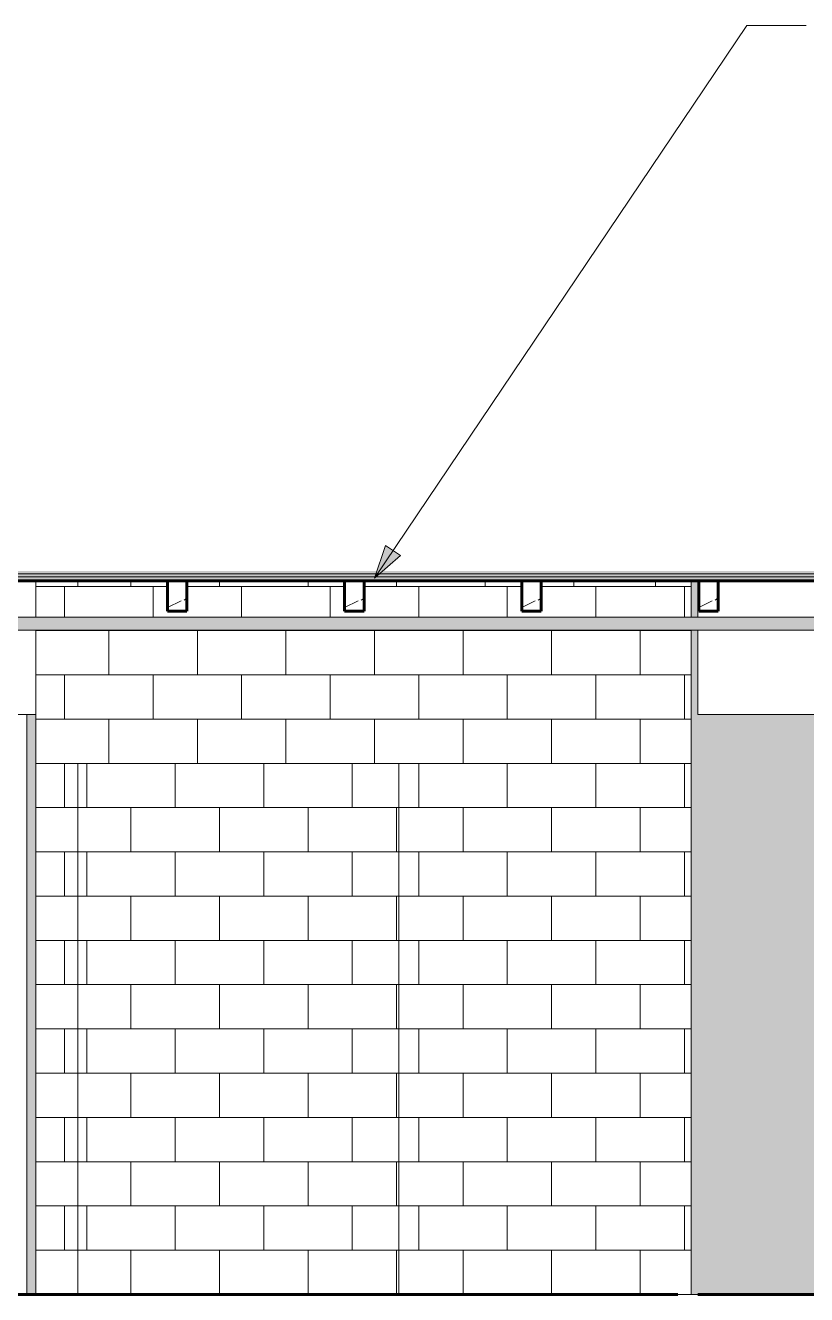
# Model space of a CAD drawing. Header units: inches. Extents: x 2872 to 9394, y -6 to 375.
# Drawn here: x 9016.9 to 9158.1, y 136 to 365.4 of the extents above; entities that cross this region are included whole.
import ezdxf

# ---------------------------------------------------------------- set-up
doc = ezdxf.new("R2010")
doc.units = ezdxf.units.IN
doc.header["$MEASUREMENT"] = 0
doc.linetypes.add('Grid Line 1_2_', pattern=[0.875, 0.5, -0.125, 0.125, -0.125])
for name, color, linetype, lineweight in [('0-3', 10, 'Continuous', 9), ('0-4', 90, 'Continuous', 5), ('A-FLOR-1', 8, 'Continuous', 5), ('A-FLOR-2', 7, 'Continuous', 60), ('A-FLOR-4', 250, 'Continuous', 18), ('A-FLOR-LEVL-1', 51, 'Grid Line 1_2_', 9), ('A-FLOR-MCUT-1', 250, 'Continuous', 18), ('A-FLOR-PATT-2', 253, 'Continuous', 9), ('A-FLOR-PATT-3', 10, 'Continuous', 9), ('A-WALL-PATT-4', 135, 'Continuous', 9), ('G-ANNO-TEXT', 231, 'Continuous', 9), ('I-WALL', 2, 'Continuous', 18), ('I-WALL-1', 2, 'Continuous', 5), ('I-WALL-3', 250, 'Continuous', 18), ('I-WALL-5', 8, 'Continuous', 5), ('P-PIPE', 3, 'Continuous', 9), ('P-PIPE-1', 3, 'Continuous', 5), ('S-BEAM', 12, 'Continuous', 9), ('S-BEAM-3', 7, 'Continuous', 60), ('S-FNDN-1', 250, 'Continuous', 18)]:
    doc.layers.add(name, color=color, linetype=linetype, lineweight=lineweight)
pattern_1 = [(216.87, (10975.55, 7.997), (23.9897714, 15.993643), [3.998, -35.986]), (206.565, (10980.348, 5.598), (-7.99708, -7.99662), [8.941, -8.941]), (198.435, (10980.348, 1.599), (-15.993845, -7.997098), [5.058, -20.23])]

# ---------------------------------------------------------------- blocks, each defined once
blk = doc.blocks.new('CTR - 1st Phase - Shell_rvt-7-INTERIOR ELEVATION - CORRIDOR NORTH _202_E_ - 2ND FLOOR - NORTH WALL')
at = {"layer": 'A-FLOR-1'}
blk.add_hatch(color=256, dxfattribs=at).paths.add_polyline_path([(11725.41, 265.75), (11747.21, 265.75), (11747.21, 266.25), (10351.58, 266.25), (10351.58, 265.75), (11714.5, 265.75)], flags=0)
at = {"layer": 'A-FLOR-PATT-2'}
h = blk.add_hatch(dxfattribs=at)
h.set_pattern_fill('FP_38', color=256, style=0, pattern_type=2)
h.set_pattern_definition([(0, (10972.352, 0), (7.68, 1.92), [0.634, -5.126, 0.634, -5.126, -30.72]), (0, (10972.352, 0), (7.68, 1.92), [-11.52, 0.634, -10.886, 0.634, -5.126, -13.44]), (0, (10972.352, 0), (7.68, 1.92), [-28.8, 0.634, -3.206, 0.634, -8.966]), (120, (10975.232, 0.96), (-5.502769, 5.691075), [0.634, -5.126, 0.634, -5.126, -30.72]), (120, (10975.232, 0.96), (-5.502769, 5.691075), [-11.52, 0.634, -10.886, 0.634, -5.126, -13.44]), (120, (10975.232, 0.96), (-5.502769, 5.691075), [-28.8, 0.634, -3.206, 0.634, -8.966]), (240, (10976.192, 4.8), (-2.177231, -7.611075), [0.634, -5.126, 0.634, -5.126, -30.72]), (240, (10976.192, 4.8), (-2.177231, -7.611075), [-11.52, 0.634, -10.886, 0.634, -5.126, -13.44]), (240, (10976.192, 4.8), (-2.177231, -7.611075), [-28.8, 0.634, -3.206, 0.634, -8.966])])
h.paths.add_polyline_path([(11725.41, 266.25), (11747.21, 266.25), (11747.21, 266.79), (10351.58, 266.79), (10351.58, 266.25), (11714.5, 266.25)], flags=0)
at = {"layer": 'A-FLOR-PATT-3'}
h = blk.add_hatch(dxfattribs=at)
h.set_pattern_fill('FP_37', color=256, style=0, pattern_type=2)
h.set_pattern_definition([(0, (10972.352, 0), (0, 2.399), []), (315, (10972.352, 0), (2.3985062, 0), [3.393, -3.393]), (45, (10972.352, 0), (2.3985062, 0), [3.393, -3.393])])
h.paths.add_polyline_path([(11365.59, 265), (11747.21, 265), (11747.21, 265.75), (10351.58, 265.75), (10351.58, 265), (11362.61, 265)], flags=0)
at = {"layer": 'A-FLOR-2'}
for p, q in [((10351.58, 265), (11747.21, 265)), ((11548.19, 136), (10351.58, 136)), ((11548.19, 135.98), (11548.19, 136)), ((11747.21, 136), (11551.81, 136)), ((11551.81, 136), (11551.81, 135.98))]:
    blk.add_line(p, q, dxfattribs=at)
at = {"layer": 'A-FLOR-4'}
for p, q in [((11432.19, 265), (11432.19, 258.44)), ((11551.81, 265), (11551.81, 258.44)), ((11432.19, 256.06), (11432.19, 240.87)), ((11551.81, 256.06), (11551.81, 240.87)), ((11432.19, 240.87), (11369.86, 240.87)), ((11687.61, 240.87), (11551.81, 240.87))]:
    blk.add_line(p, q, dxfattribs=at)
at = {"layer": 'A-FLOR-MCUT-1'}
for p, q in [((11747.21, 266.25), (10351.58, 266.25)), ((11747.21, 265.75), (10351.58, 265.75))]:
    blk.add_line(p, q, dxfattribs=at)
blk = doc.blocks.new('CTR - 1st Phase -Stairs _ Elevators_rvt-7-INTERIOR ELEVATION - CORRIDOR NORTH _202_E_ - 2ND FLOOR - NORTH WALL')
at = {"layer": 'I-WALL-5'}
blk.add_hatch(color=256, dxfattribs=at).paths.add_polyline_path([(11432.19, 136), (11432.19, 240.87), (11430.56, 240.87), (11430.56, 136)], flags=0)
at = {"layer": 'I-WALL-3'}
blk.add_line((11430.56, 136), (11430.56, 240.87), dxfattribs=at)
blk = doc.blocks.new('LVL-Laminated Veneer Lumber - 4X6 S_ PINE - NO_ 1-V68-INTERIOR ELEVATION - CORRIDOR NORTH _202_E_ - 2ND FLOOR - NORTH WALL')
at = {"layer": 'S-BEAM'}
h = blk.add_hatch(dxfattribs=at)
h.set_pattern_fill('FP_43', color=256, style=0, pattern_type=2)
h.set_pattern_definition(pattern_1)
h.paths.add_polyline_path([(11555.5, 259.5), (11555.5, 265), (11552, 265), (11552, 259.5)], flags=0)
at = {"layer": 'S-BEAM-3'}
for p, q in [((11555.5, 265), (11552, 265)), ((11552, 265), (11552, 259.5)), ((11555.5, 259.5), (11555.5, 265)), ((11552, 259.5), (11555.5, 259.5))]:
    blk.add_line(p, q, dxfattribs=at)
blk = doc.blocks.new('LVL-Laminated Veneer Lumber - 4X6 S_ PINE - NO_ 1-2359687-INTERIOR ELEVATION - CORRIDOR NORTH _202_E_ - 2ND FLOOR - NORTH WALL')
at = {"layer": 'S-BEAM'}
h = blk.add_hatch(dxfattribs=at)
h.set_pattern_fill('FP_43', color=256, style=0, pattern_type=2)
h.set_pattern_definition(pattern_1)
h.paths.add_polyline_path([(11523.5, 259.5), (11523.5, 265), (11520, 265), (11520, 259.5)], flags=0)
at = {"layer": 'S-BEAM-3'}
for p, q in [((11523.5, 265), (11520, 265)), ((11520, 265), (11520, 259.5)), ((11523.5, 259.5), (11523.5, 265)), ((11520, 259.5), (11523.5, 259.5))]:
    blk.add_line(p, q, dxfattribs=at)
blk = doc.blocks.new('LVL-Laminated Veneer Lumber - 4X6 S_ PINE - NO_ 1-V69-INTERIOR ELEVATION - CORRIDOR NORTH _202_E_ - 2ND FLOOR - NORTH WALL')
at = {"layer": 'S-BEAM'}
h = blk.add_hatch(dxfattribs=at)
h.set_pattern_fill('FP_43', color=256, style=0, pattern_type=2)
h.set_pattern_definition(pattern_1)
h.paths.add_polyline_path([(11488, 259.5), (11491.5, 259.5), (11491.5, 265), (11488, 265), (11488, 264)], flags=0)
at = {"layer": 'S-BEAM-3'}
for p, q in [((11491.5, 265), (11488, 265)), ((11488, 265), (11488, 259.5)), ((11491.5, 259.5), (11491.5, 265)), ((11488, 259.5), (11491.5, 259.5))]:
    blk.add_line(p, q, dxfattribs=at)
blk = doc.blocks.new('LVL-Laminated Veneer Lumber - 4X6 S_ PINE - NO_ 1-V70-INTERIOR ELEVATION - CORRIDOR NORTH _202_E_ - 2ND FLOOR - NORTH WALL')
at = {"layer": 'S-BEAM'}
h = blk.add_hatch(dxfattribs=at)
h.set_pattern_fill('FP_43', color=256, style=0, pattern_type=2)
h.set_pattern_definition(pattern_1)
h.paths.add_polyline_path([(11459.5, 259.5), (11459.5, 265), (11456, 265), (11456, 259.5)], flags=0)
at = {"layer": 'S-BEAM-3'}
for p, q in [((11459.5, 265), (11456, 265)), ((11456, 265), (11456, 259.5)), ((11459.5, 259.5), (11459.5, 265)), ((11456, 259.5), (11459.5, 259.5))]:
    blk.add_line(p, q, dxfattribs=at)
blk = doc.blocks.new('CTR - 1st Phase - Structure_rvt-7-INTERIOR ELEVATION - CORRIDOR NORTH _202_E_ - 2ND FLOOR - NORTH WALL')
at = {"layer": 'A-WALL-PATT-4'}
h = blk.add_hatch(dxfattribs=at)
h.set_pattern_fill('FP_42', color=256, style=0, pattern_type=2)
h.set_pattern_definition([(0, (11440.002, 0), (0, 8), []), (90, (11440.002, 0), (-8, 8), [8, -8])])
h.paths.add_polyline_path([(11551.48, 135.98), (11550.64, 136), (11550.64, 256.06), (11432.19, 256.06), (11432.19, 136), (11439.81, 136), (11439.81, 232), (11497.81, 232), (11497.81, 136), (11550.64, 135.98)], flags=0)
h.paths.add_polyline_path([(11525.06, 258.44), (11550.64, 258.44), (11550.64, 265), (11544.19, 265), (11544.19, 264), (11523.5, 264), (11523.5, 259.5), (11520, 259.5), (11520, 264), (11491.5, 264), (11491.5, 259.5), (11488, 259.5), (11488, 264), (11459.5, 264), (11459.5, 259.5), (11456, 259.5), (11456, 264), (11439.81, 264), (11439.81, 265), (11432.19, 265), (11432.19, 258.44), (11523.69, 258.44)], flags=0)
h = blk.add_hatch(dxfattribs=at)
h.set_pattern_fill('FP_41', color=256, style=0, pattern_type=2)
h.set_pattern_definition([(0, (11436.002, -152), (0, 8), []), (90, (11436.002, -152), (-8, 8), [8, -8])])
h.paths.add_polyline_path([(11439.81, 136), (11497.81, 136), (11497.81, 232), (11439.81, 232), (11439.81, 201.39)], flags=0)
h.paths.add_polyline_path([(11544.19, 264), (11544.19, 265), (11523.5, 265), (11523.5, 264), (11540.05, 264)], flags=0)
h.paths.add_polyline_path([(11496.43, 264), (11520, 264), (11520, 265), (11491.5, 265), (11491.5, 264)], flags=0)
h.paths.add_polyline_path([(11488, 264), (11488, 265), (11459.5, 265), (11459.5, 264), (11485.53, 264)], flags=0)
h.paths.add_polyline_path([(11439.81, 264), (11456, 264), (11456, 265), (11439.81, 265)], flags=0)
at = {"layer": 'S-FNDN-1'}
for p, q in [((11439.81, 264), (11439.81, 265)), ((11456, 264), (11439.81, 264)), ((11488, 264), (11459.5, 264)), ((11520, 264), (11491.5, 264)), ((11544.19, 264), (11523.5, 264)), ((11544.19, 265), (11544.19, 264)), ((11432.19, 240.87), (11432.19, 136)), ((11439.81, 232), (11497.81, 232)), ((11439.81, 136), (11439.81, 232)), ((11497.81, 232), (11497.81, 136))]:
    blk.add_line(p, q, dxfattribs=at)
at = {"layer": '0-3'}
for name in ['LVL-Laminated Veneer Lumber - 4X6 S_ PINE - NO_ 1-V70-INTERIOR ELEVATION - CORRIDOR NORTH _202_E_ - 2ND FLOOR - NORTH WALL', 'LVL-Laminated Veneer Lumber - 4X6 S_ PINE - NO_ 1-V69-INTERIOR ELEVATION - CORRIDOR NORTH _202_E_ - 2ND FLOOR - NORTH WALL', 'LVL-Laminated Veneer Lumber - 4X6 S_ PINE - NO_ 1-2359687-INTERIOR ELEVATION - CORRIDOR NORTH _202_E_ - 2ND FLOOR - NORTH WALL', 'LVL-Laminated Veneer Lumber - 4X6 S_ PINE - NO_ 1-V68-INTERIOR ELEVATION - CORRIDOR NORTH _202_E_ - 2ND FLOOR - NORTH WALL']:
    blk.add_blockref(name, (0, 0), dxfattribs=at)

msp = doc.modelspace()

# ---------------------------------------------------------------- hatches: boundary and pattern name
at = {"layer": 'G-ANNO-TEXT'}
msp.add_hatch(color=256, dxfattribs=at).paths.add_polyline_path([(9080.00678, 265.5067), (9084.69179, 269.58535), (9082.02479, 271.38142)], flags=0)
at = {"layer": 'I-WALL-1'}
h = msp.add_hatch(color=256, dxfattribs=at)
h.paths.add_polyline_path([(9137.26016, 136), (9266.35876, 136), (9266.35876, 240.875), (9138.43376, 240.875), (9138.43376, 256.0625), (9137.26016, 256.0625), (9137.26016, 201.38526)], flags=0)
h.paths.add_polyline_path([(9137.57087, 258.4375), (9138.43376, 258.4375), (9138.43376, 265), (9137.26016, 265), (9137.26016, 258.4375)], flags=0)
at = {"layer": 'P-PIPE-1'}
for points in [[(8630.56248, 257.25), (9288.57869, 257.25), (9288.57869, 258.4375), (7991.2113, 258.4375), (7991.2113, 257.25), (8629.19951, 257.25)], [(7991.2113, 256.0625), (9288.57869, 256.0625), (9288.57869, 257.25), (7991.2113, 257.25), (7991.2113, 256.08606)]]:
    msp.add_hatch(color=256, dxfattribs=at).paths.add_polyline_path(points, flags=0)

# ---------------------------------------------------------------- linework, layer by layer
at = {"layer": 'A-FLOR-LEVL-1'}
msp.add_line((7889.83376, 136), (9382.18376, 136), dxfattribs=at)
at = {"layer": 'G-ANNO-TEXT'}
for p, q in [((9080.00678, 265.5067), (9147.28348, 365.40635)), ((9147.28348, 365.40635), (9158.02399, 365.40635)), ((9082.02479, 271.38142), (9080.00678, 265.5067)), ((9084.69179, 269.58535), (9082.02479, 271.38142)), ((9080.00678, 265.5067), (9084.69179, 269.58535))]:
    msp.add_line(p, q, dxfattribs=at)
at = {"layer": 'I-WALL'}
for p, q in [((9137.26016, 265), (9137.26016, 258.4375)), ((9137.26016, 256.0625), (9137.26016, 136)), ((9137.26016, 136), (9138.43376, 136))]:
    msp.add_line(p, q, dxfattribs=at)
at = {"layer": 'P-PIPE'}
for p, q in [((9288.57869, 258.4375), (7991.2113, 258.4375)), ((7991.2113, 256.0625), (9288.57869, 256.0625))]:
    msp.add_line(p, q, dxfattribs=at)

# ---------------------------------------------------------------- block references
at = {"layer": '0-4'}
for name in ['CTR - 1st Phase - Shell_rvt-7-INTERIOR ELEVATION - CORRIDOR NORTH _202_E_ - 2ND FLOOR - NORTH WALL', 'CTR - 1st Phase - Structure_rvt-7-INTERIOR ELEVATION - CORRIDOR NORTH _202_E_ - 2ND FLOOR - NORTH WALL', 'CTR - 1st Phase -Stairs _ Elevators_rvt-7-INTERIOR ELEVATION - CORRIDOR NORTH _202_E_ - 2ND FLOOR - NORTH WALL']:
    msp.add_blockref(name, (-2413.38064, 0), dxfattribs=at)

doc.saveas('drawing.dxf')
